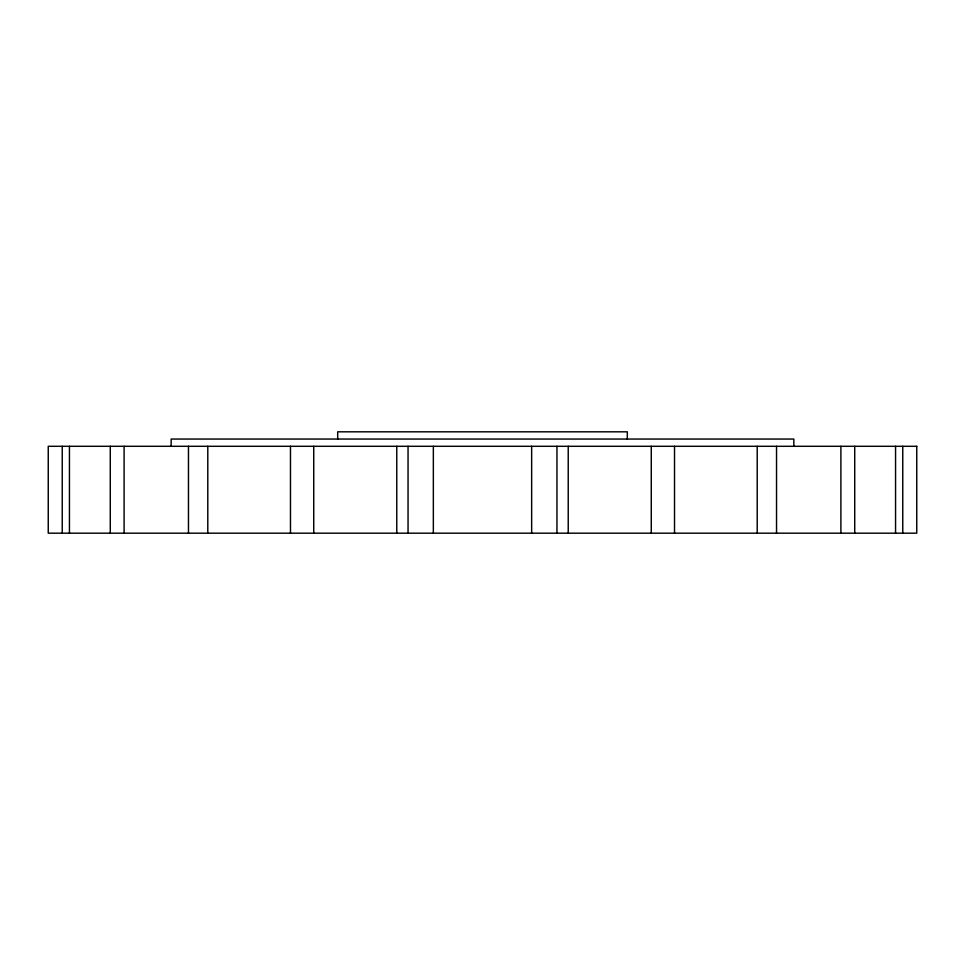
<?xml version="1.0" encoding="UTF-8"?>
<svg xmlns="http://www.w3.org/2000/svg" width="965" height="965" viewBox="0 0 965 965"><rect width="100%" height="100%" fill="white"/><g stroke="black" fill="none" stroke-linecap="round" stroke-linejoin="round"><path stroke-width="1.45" d="M902.758 446.3L902.758 533.187M895.556 446.3L895.556 533.187M854.725 446.3L854.725 533.187M840.901 446.3L840.901 533.187M793.845 446.3L793.845 439.051L171.155 439.051L171.155 446.3M776.536 446.3L776.536 533.187M757.211 446.3L757.211 533.187M674.523 446.3L674.523 533.187M651.266 446.3L651.266 533.187M627.31 439.328L627.31 431.813L337.69 431.813L337.69 439.328M568.228 446.3L568.228 533.187M556.95 446.3L556.95 533.187M531.655 446.3L531.655 533.187M433.345 446.3L433.345 533.187M408.05 446.3L408.05 533.187M396.772 446.3L396.772 533.187M313.734 446.3L313.734 533.187M290.477 446.3L290.477 533.187M207.789 446.3L207.789 533.187M188.465 446.3L188.465 533.187M124.099 446.3L124.099 533.187M110.275 446.3L110.275 533.187M69.444 446.3L69.444 533.187M62.243 446.3L62.243 533.187M916.75 446.3L48.25 446.3L48.25 533.187L916.75 533.187L916.75 446.3"/></g></svg>
